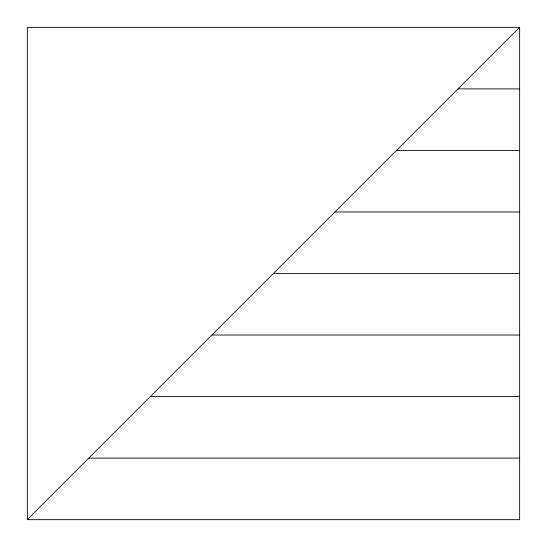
<?xml version="1.0" encoding="UTF-8"?>
<svg xmlns="http://www.w3.org/2000/svg" width="547" height="547" viewBox="0 0 547 547"><rect width="100%" height="100%" fill="white"/><g stroke="black" fill="none" stroke-linecap="round" stroke-linejoin="round"><path stroke-width="0.82" d="M27.35 519.65L519.65 27.35L519.65 519.65L27.35 519.65L27.35 27.35L519.65 27.35M458.112 88.888L519.65 88.888M396.575 150.425L519.65 150.425M335.037 211.962L519.65 211.962M273.5 273.5L519.65 273.5M211.962 335.037L519.65 335.037M150.425 396.575L519.65 396.575M88.888 458.112L519.65 458.112"/></g></svg>
